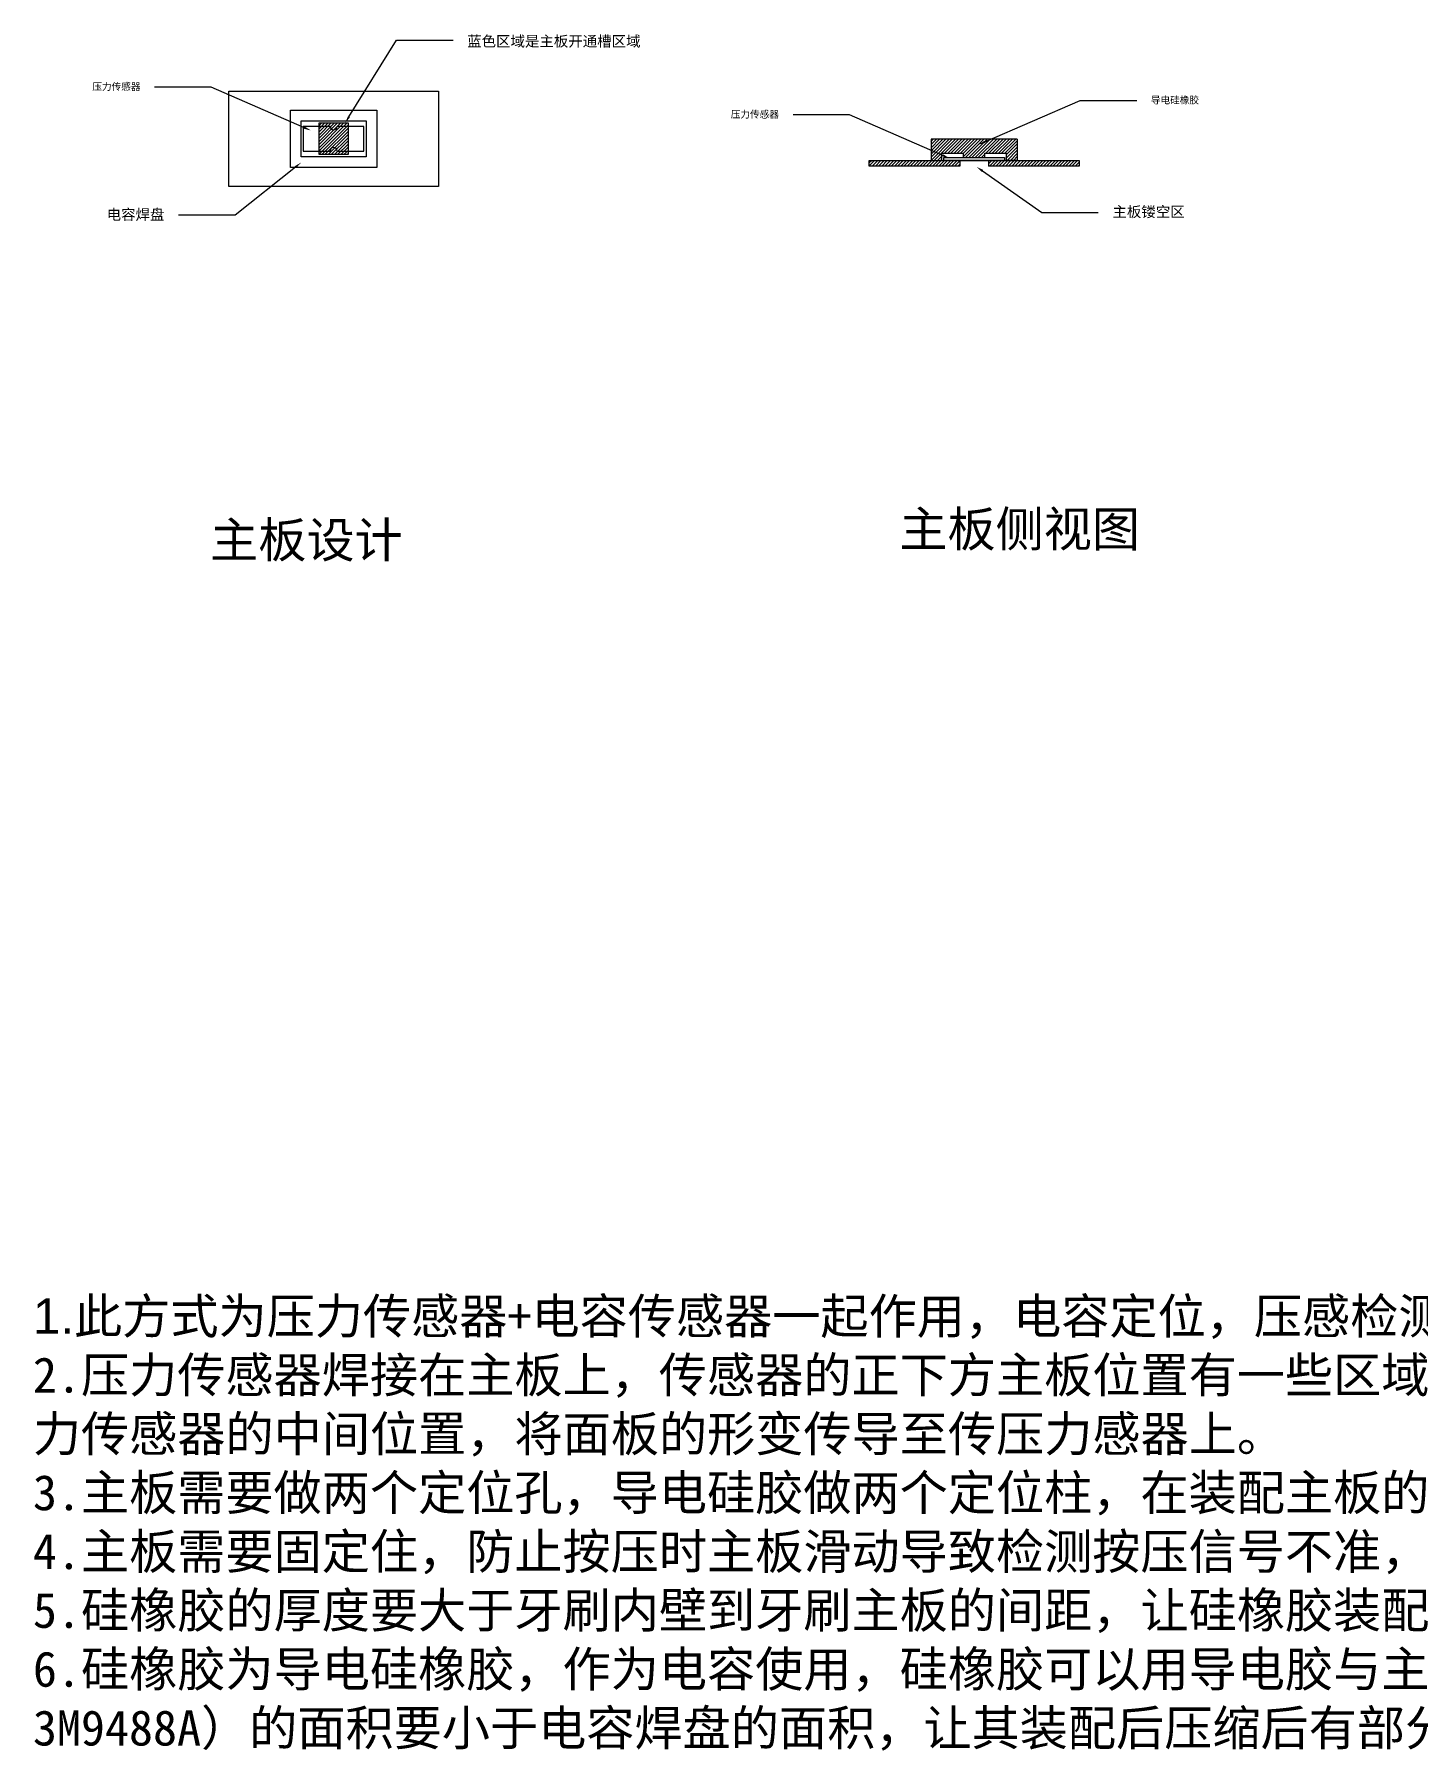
# Model space of a CAD drawing. Header units: millimetres. Extents: x 3070 to 3527, y 1032 to 1305.
# Drawn here: x 3070.3 to 3266.5, y 1031.8 to 1275.1 of the extents above; entities that cross this region are included whole.
import ezdxf
from ezdxf import colors
from ezdxf.entities.mleader import LeaderData, LeaderLine
from ezdxf.math import Vec2, Vec3

# ---------------------------------------------------------------- set-up
doc = ezdxf.new("R2010")
doc.units = ezdxf.units.MM
doc.layers.add('图层1', color=5, linetype='Continuous')
doc.styles.get("Standard").update_dxf_attribs({"font": 'arial.ttf'})
pattern_1 = [(45, (1872.51563, 1429.84235), (-0.2245064, 0.2245064), [])]

msp = doc.modelspace()

# ---------------------------------------------------------------- hatches: boundary and pattern name
h = msp.add_hatch()
h.set_pattern_fill('ANSI31', color=256, scale=0.1)
h.set_pattern_definition(pattern_1)
h.paths.add_polyline_path([(3209.52149, 1260.19107), (3197.32149, 1260.19107), (3197.32149, 1258.62069), (3198.82149, 1257.96821), (3198.82149, 1258.19107), (3201.92149, 1258.19107), (3201.92149, 1257.59107), (3204.92149, 1257.59107), (3204.92149, 1258.19107), (3208.02149, 1258.19107), (3208.02149, 1257.19107), (3209.52149, 1257.19107)])
h.paths.add_polyline_path([(3198.82149, 1257.96821), (3197.32149, 1258.62069), (3197.32149, 1257.19107), (3198.82149, 1257.19107)], flags=17)
h = msp.add_hatch()
h.set_pattern_fill('ANSI31', color=256, scale=0.1)
h.set_pattern_definition([(45, (1872.51563, 1415.38586), (-0.2245064, 0.2245064), [])])
h.paths.add_polyline_path([(3199.12149, 1257.19107), (3188.57149, 1257.19107), (3188.57149, 1256.39107), (3201.37149, 1256.39107), (3201.37149, 1257.19107)])
h.paths.add_polyline_path([(3205.47149, 1257.19107), (3205.47149, 1256.39107), (3218.27149, 1256.39107), (3218.27149, 1257.19107)])
at = {"layer": '图层1'}
h = msp.add_hatch(dxfattribs=at)
h.set_pattern_fill('ANSI31', color=256, scale=0.1)
h.set_pattern_definition(pattern_1)
h.paths.add_polyline_path([(3110.66204, 1262.50386), (3114.76204, 1262.50386), (3114.76204, 1258.00386), (3110.66204, 1258.00386)])

# ---------------------------------------------------------------- linework, layer by layer
for p, q in [((3097.86204, 1253.50386), (3097.86204, 1267.00386)), ((3097.86204, 1267.00386), (3127.56204, 1267.00386)), ((3127.56204, 1267.00386), (3127.56204, 1253.50386)), ((3209.52149, 1260.19107), (3197.32149, 1260.19107)), ((3197.32149, 1260.19107), (3197.32149, 1257.19107)), ((3209.52149, 1260.19107), (3209.52149, 1257.19107)), ((3198.82149, 1258.19107), (3201.92149, 1258.19107)), ((3198.82149, 1257.19107), (3198.82149, 1258.19107)), ((3201.92149, 1257.59107), (3201.92149, 1258.19107)), ((3204.92149, 1257.59107), (3204.92149, 1258.19107)), ((3204.92149, 1258.19107), (3208.02149, 1258.19107)), ((3208.02149, 1257.19107), (3208.02149, 1258.19107)), ((3201.37149, 1257.19107), (3201.37149, 1256.39107)), ((3205.47149, 1257.19107), (3205.47149, 1256.39107)), ((3209.52149, 1257.19107), (3208.02149, 1257.19107)), ((3127.56204, 1253.50386), (3097.86204, 1253.50386))]:
    msp.add_line(p, q)
at = {"color": 7, "linetype": 'Continuous'}
for p, q in [((3108.41204, 1262.00386), (3108.41204, 1258.50386)), ((3112.21204, 1262.00386), (3108.41204, 1262.00386)), ((3117.01204, 1262.00386), (3113.21204, 1262.00386)), ((3117.01204, 1258.50386), (3117.01204, 1262.00386)), ((3108.41204, 1258.50386), (3112.21204, 1258.50386)), ((3113.21204, 1258.50386), (3117.01204, 1258.50386))]:
    msp.add_line(p, q, dxfattribs=at)
msp.add_lwpolyline([(3199.12149, 1257.59107), (3207.72149, 1257.59107), (3207.72149, 1257.19107), (3199.12149, 1257.19107)], close=True)
msp.add_lwpolyline([(3201.37149, 1256.39107), (3188.57149, 1256.39107), (3188.57149, 1257.19107), (3218.27149, 1257.19107), (3218.27149, 1256.39107), (3205.47149, 1256.39107)])
for centre, start, end in [((3112.71204, 1262.00386), 180, 0), ((3112.71204, 1258.50386), 0, 180)]:
    msp.add_arc(centre, 0.5, start, end, dxfattribs=at)
at = {"layer": '图层1'}
for points in [[(3118.81204, 1264.30386), (3118.81204, 1256.20386), (3106.61204, 1256.20386), (3106.61204, 1264.30386)], [(3117.31204, 1257.70386), (3108.11204, 1257.70386), (3108.11204, 1262.80386), (3117.31204, 1262.80386)], [(3110.66204, 1262.50386), (3114.76204, 1262.50386), (3114.76204, 1258.00386), (3110.66204, 1258.00386)]]:
    msp.add_lwpolyline(points, close=True, dxfattribs=at)

# ---------------------------------------------------------------- texts
at = {"insert": (3070.12708, 1095.91708), "char_height": 5, "attachment_point": 1}
msp.add_mtext_dynamic_manual_height_columns('1.{\\fSimSun|b0|i0|c134|p2;此方式为压力传感器+电容传感器一起作用，电容定位，压感检测有没有按压力度。\\P2.压力传感器焊接在主板上，传感器的正下方主板位置有一些区域镂空，形成简支梁；导电硅胶粘贴在主板的电容焊盘上，其中导电硅胶有凸点来顶压压力传感器的中间位置，将面板的形变传导至传压力感器上。\\P3.主板需要做两个定位孔，导电硅胶做两个定位柱，在装配主板的时候可以固定硅胶，硅胶不容易偏移。\\P4.主板需要固定住，防止按压时主板滑动导致检测按压信号不准，固定电机的支架强度需要高保证在按压刷头的时候支架不会变形弯曲。\\P5.硅橡胶的厚度要大于牙刷内壁到牙刷主板的间距，让硅橡胶装配后处在压缩状态，压缩量建议在0.2-0.4mm之间，硅橡胶硬度推荐在60A左右。\\P6.硅橡胶为导电硅橡胶，作为电容使用，硅橡胶可以用导电胶与主板的焊盘粘接在一起；或者用不导电的双面胶粘贴，但是双面胶（双面胶推荐用3M9488A）的面积要小于电容焊盘的面积，让其装配后压缩后有部分硅胶直接和焊盘接触，可以将电容信号传递到主板上。}', width=457.2342551, gutter_width=12.5, heights=[113.33333], dxfattribs=at)
at = {"layer": '图层1', "char_height": 5, "attachment_point": 1}
for s, width, insert in [('{\\fSimSun|b0|i0|c134|p2;主板设计}', 36.1387204, (3095.22351, 1205.9052)), ('{\\fSimSun|b0|i0|c134|p2;主板侧视图}', 84.7771434, (3192.81266, 1207.45374))]:
    msp.add_mtext_dynamic_manual_height_columns(s, width=width, gutter_width=12.5, heights=[0], dxfattribs=dict(at, insert=insert))

# ---------------------------------------------------------------- leaders
ml = msp.add_multileader_mtext('Standard')
ml.set_content('{\\fSimSun|b0|i0|c134|p2;\\H1.5x;蓝色区域是主板开通槽区域}', color=256)
ml.set_leader_properties()
ml.build(insert=Vec2(0, 0))
ml.multileader.update_dxf_attribs({"arrow_head_size": 1})
ctx = ml.context
ctx.base_point, ctx.char_height, ctx.arrow_head_size, ctx.plane_origin = Vec3(3129.62515, 1274.21401), 1, 1, Vec3(3117.00154, 1275.13057)
notes = []
notes.append((ctx, [(0, (1, 1, 0), (3121.62515, 1274.21401), (1, 0), 8, [(0, [(3114.34983, 1262.50386)], 0, [])])]))
ctx.mtext.insert, ctx.mtext.flow_direction = Vec3(3131.62515, 1274.82714), 5
ml = msp.add_multileader_mtext('Standard')
ml.set_content('{\\fSimSun|b0|i0|c134|p2;压力传感器}', color=256)
ml.set_leader_properties()
ml.build(insert=Vec2(0, 0))
ml.multileader.update_dxf_attribs({"arrow_head_size": 1})
ctx = ml.context
ctx.base_point, ctx.char_height, ctx.arrow_head_size, ctx.plane_origin = Vec3(3076.33876, 1267.57061), 1, 1, Vec3(3083.60042, 1288.39103)
ctx.text_align_type = 2
notes.append((ctx, [(1, (1, 1, 0), (3095.3667, 1267.57061), (-1, 0), 8, [(0, [(3109.49723, 1261.42403)], 0, [])])]))
ctx.mtext.insert, ctx.mtext.alignment, ctx.mtext.flow_direction = Vec3(3085.3667, 1268.14603), 3, 5
ml = msp.add_multileader_mtext('Standard')
ml.set_content('{\\fSimSun|b0|i0|c134|p2;导电硅橡胶}', color=256)
ml.set_leader_properties()
ml.build(insert=Vec2(0, 0))
ml.multileader.update_dxf_attribs({"arrow_head_size": 1})
ctx = ml.context
ctx.base_point, ctx.char_height, ctx.arrow_head_size, ctx.plane_origin = Vec3(3226.44608, 1265.66108), 1, 1, Vec3(3206.67306, 1286.4815)
notes.append((ctx, [(0, (1, 1, 0), (3218.44608, 1265.66108), (1, 0), 8, [(0, [(3204.02134, 1259.42467)], 0, [])])]))
ctx.mtext.insert, ctx.mtext.flow_direction = Vec3(3228.44608, 1266.23371), 5
ml = msp.add_multileader_mtext('Standard')
ml.set_content('{\\fSimSun|b0|i0|c134|p2;压力传感器}', color=256)
ml.set_leader_properties()
ml.build(insert=Vec2(0, 0))
ml.multileader.update_dxf_attribs({"arrow_head_size": 1})
ctx = ml.context
ctx.base_point, ctx.char_height, ctx.arrow_head_size, ctx.plane_origin = Vec3(3166.74331, 1263.64488), 1, 1, Vec3(3174.00497, 1284.4653)
ctx.text_align_type = 2
notes.append((ctx, [(1, (1, 1, 0), (3185.77124, 1263.64488), (-1, 0), 8, [(0, [(3199.90178, 1257.4983)], 0, [])])]))
ctx.mtext.insert, ctx.mtext.alignment, ctx.mtext.flow_direction = Vec3(3175.77124, 1264.2203), 3, 5
ml = msp.add_multileader_mtext('Standard')
ml.set_content('{\\fSimSun|b0|i0|c134|p2;电容焊盘}', color=256)
ml.set_leader_properties()
ml.build(insert=Vec2(0, 0))
ml.multileader.update_dxf_attribs({"arrow_head_size": 1})
ctx = ml.context
ctx.base_point, ctx.char_height, ctx.arrow_head_size, ctx.plane_origin = Vec3(3078.60471, 1249.4105), 1.5, 1, Vec3(3081.91205, 1261.43375)
ctx.text_align_type = 2
notes.append((ctx, [(1, (1, 1, 0), (3098.75834, 1249.4105), (-1, 0), 8, [(0, [(3108.09354, 1256.86923)], 0, [])])]))
ctx.mtext.insert, ctx.mtext.alignment, ctx.mtext.flow_direction = Vec3(3088.75834, 1250.26944), 3, 5
ml = msp.add_multileader_mtext('Standard')
ml.set_content('{\\fSimSun|b0|i0|c134|p2;主板镂空区}', color=256)
ml.set_leader_properties()
ml.build(insert=Vec2(0, 0))
ml.multileader.update_dxf_attribs({"arrow_head_size": 1})
ctx = ml.context
ctx.base_point, ctx.char_height, ctx.arrow_head_size, ctx.plane_origin = Vec3(3221.00332, 1249.8002), 1.5, 1, Vec3(3206.42299, 1268.90662)
notes.append((ctx, [(0, (1, 1, 0), (3213.00332, 1249.8002), (1, 0), 8, [(0, [(3203.77127, 1256.27992)], 0, [])])]))
ctx.mtext.insert, ctx.mtext.flow_direction = Vec3(3223.00332, 1250.66333), 5
for ctx, leaders in notes:
    for number, flags, end, landing, length, lines in leaders:
        leader = LeaderData()
        leader.index, (leader.has_last_leader_line, leader.has_dogleg_vector, leader.attachment_direction) = number, flags
        leader.last_leader_point, leader.dogleg_vector, leader.dogleg_length = Vec3(end), Vec3(landing), length
        for number, points, colour, breaks in lines:
            line = LeaderLine()
            line.index, line.vertices, line.color, line.breaks = number, Vec3.list(points), colors.encode_raw_color(colour), breaks
            leader.lines.append(line)
        ctx.leaders.append(leader)

doc.saveas('drawing.dxf')
